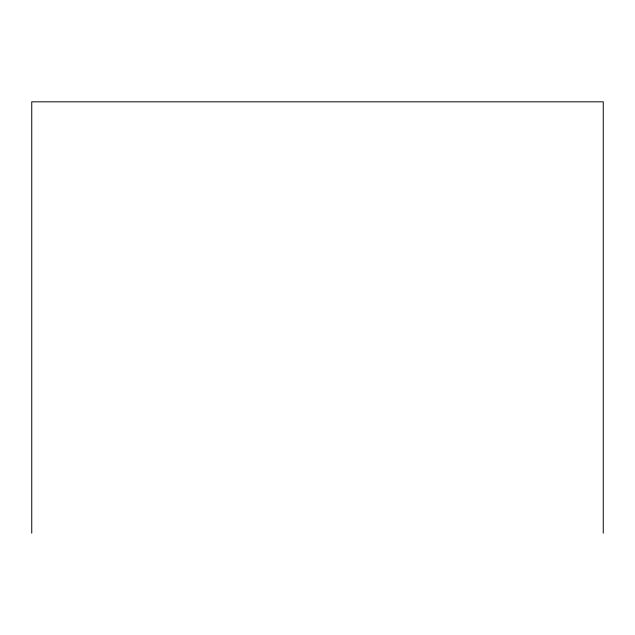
<?xml version="1.0" encoding="UTF-8"?>
<svg xmlns="http://www.w3.org/2000/svg" width="635" height="635" viewBox="0 0 635 635"><rect width="100%" height="100%" fill="white"/><g stroke="black" fill="none" stroke-linecap="round" stroke-linejoin="round"><path stroke-width="0.95" d="M603.25 533.178L603.25 101.822L31.75 101.822L31.75 533.178"/></g></svg>
